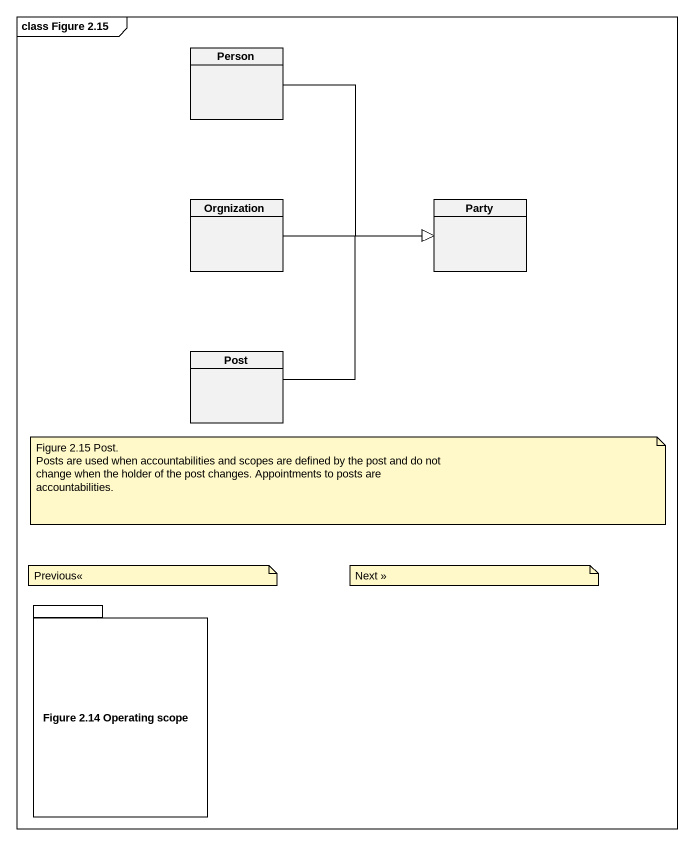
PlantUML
@startuml
mainframe class Figure 2.15
hide circle
hide empty members
class "Person" as Person_
class Orgnization
class Party
class Post
package "Figure 2.14 Operating scope" as Figure_2_14_Operating_scope {
}
Person_ --|> Party
Orgnization -right-|> Party
Post -up-|> Party
note as N1
  Figure 2.15 Post.
  Posts are used when accountabilities and scopes are defined by the post and do not
  change when the holder of the post changes. Appointments to posts are
  accountabilities.
end note
note as N2
  Previous<<
end note
note as N3
  Next >>
end note
@enduml
